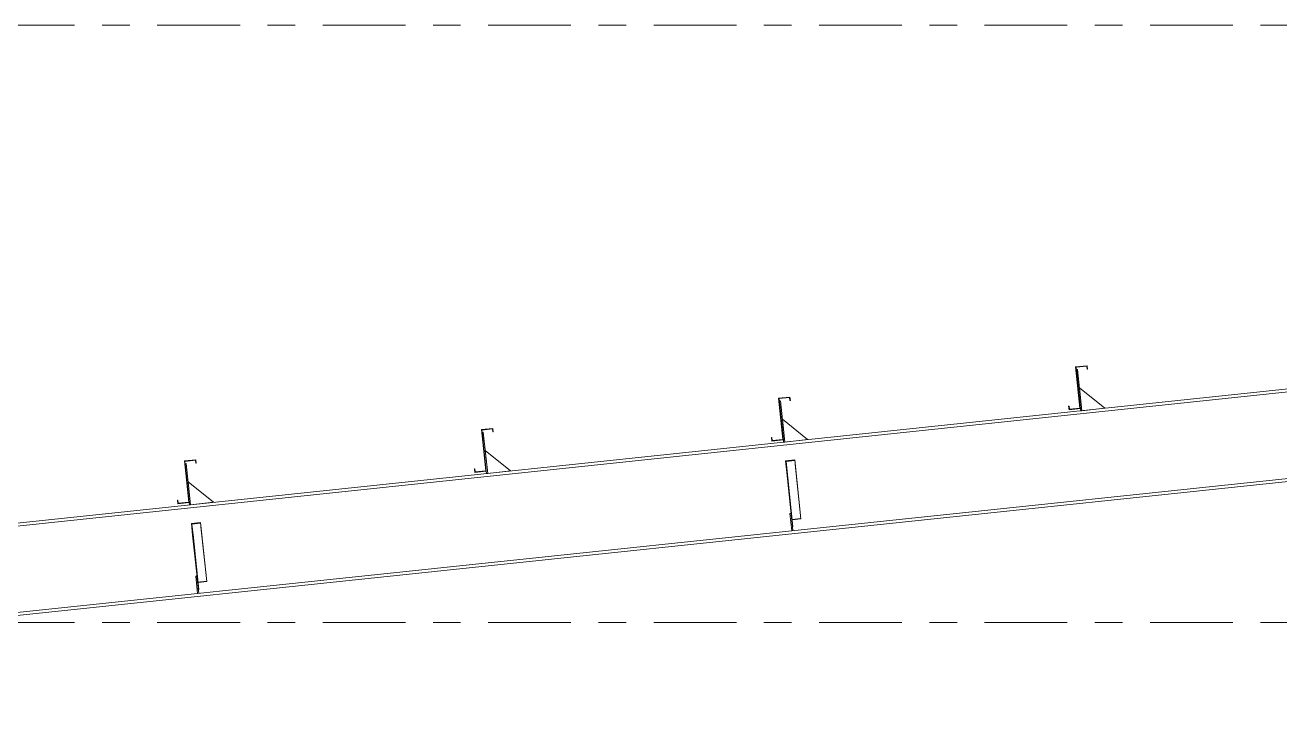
# Model space of a CAD drawing. Header units: millimetres. Extents: x -49 to 773, y -69 to 505.
# Drawn here: x 65.44 to 110.95, y 436.45 to 461.25 of the extents above; entities that cross this region are included whole.
import ezdxf

# ---------------------------------------------------------------- set-up
doc = ezdxf.new("R2010")
doc.units = ezdxf.units.MM
for name, pattern in [('XKITLINE00', [0]), ('XKITLINE02', [4, 2, -2]), ('XKITLINE03', [6, 3, -1, 1, -1])]:
    doc.linetypes.add(name, pattern=pattern)
doc.layers.add('Part', color=2, linetype='Continuous', lineweight=0)
doc.layers.add('S-grid', color=1, linetype='Continuous', lineweight=0)

# ---------------------------------------------------------------- blocks, each defined once
blk = doc.blocks.new('*A233')
at = {"layer": 'Part'}
blk.add_hatch(color=3, dxfattribs=at).paths.add_polyline_path([(71.22, 445.441), (71.634, 445.485), (71.647, 445.361), (71.632, 445.359), (71.621, 445.469), (71.236, 445.428), (71.394, 443.935), (70.98, 443.891), (70.966, 444.015), (70.981, 444.017), (70.993, 443.907), (71.377, 443.948)], flags=17)
blk = doc.blocks.new('*A234')
at = {"layer": 'Part'}
blk.add_hatch(color=3, dxfattribs=at).paths.add_polyline_path([(81.993, 446.578), (82.408, 446.621), (82.421, 446.497), (82.406, 446.496), (82.394, 446.605), (82.01, 446.564), (82.167, 445.071), (81.753, 445.027), (81.74, 445.152), (81.755, 445.153), (81.766, 445.044), (82.151, 445.084)], flags=17)
blk = doc.blocks.new('*A235')
at = {"layer": 'Part'}
blk.add_hatch(color=3, dxfattribs=at).paths.add_polyline_path([(92.767, 447.714), (93.181, 447.758), (93.194, 447.633), (93.18, 447.632), (93.168, 447.741), (92.783, 447.701), (92.941, 446.207), (92.527, 446.164), (92.514, 446.288), (92.528, 446.29), (92.54, 446.18), (92.925, 446.221)], flags=17)
blk = doc.blocks.new('*A236')
at = {"layer": 'Part'}
blk.add_hatch(color=3, dxfattribs=at).paths.add_polyline_path([(103.541, 448.85), (103.955, 448.894), (103.968, 448.77), (103.953, 448.768), (103.942, 448.878), (103.557, 448.837), (103.715, 447.344), (103.3, 447.3), (103.287, 447.424), (103.302, 447.426), (103.314, 447.316), (103.698, 447.357)], flags=17)
blk = doc.blocks.new('*A254')
at = {"layer": 'Part'}
blk.add_hatch(color=3, dxfattribs=at).paths.add_polyline_path([(71.22, 445.441), (71.634, 445.485), (71.647, 445.361), (71.632, 445.359), (71.621, 445.469), (71.236, 445.428), (71.394, 443.935), (70.98, 443.891), (70.966, 444.015), (70.981, 444.017), (70.993, 443.907), (71.377, 443.948)], flags=17)
blk = doc.blocks.new('*A258')
at = {"layer": 'Part'}
blk.add_hatch(color=3, dxfattribs=at).paths.add_polyline_path([(71.474, 443.173), (71.806, 443.208), (71.808, 443.187), (71.493, 443.153), (71.535, 442.754), (71.519, 442.753)], flags=17)
blk = doc.blocks.new('*A260')
at = {"layer": 'Part'}
blk.add_hatch(color=3, dxfattribs=at).paths.add_polyline_path([(81.993, 446.578), (82.408, 446.621), (82.421, 446.497), (82.406, 446.496), (82.394, 446.605), (82.01, 446.564), (82.167, 445.071), (81.753, 445.027), (81.74, 445.152), (81.755, 445.153), (81.766, 445.044), (82.151, 445.084)], flags=17)
blk = doc.blocks.new('*A261')
at = {"layer": 'Part'}
blk.add_hatch(color=3, dxfattribs=at).paths.add_polyline_path([(92.767, 447.714), (93.181, 447.758), (93.194, 447.633), (93.18, 447.632), (93.168, 447.741), (92.783, 447.701), (92.941, 446.207), (92.527, 446.164), (92.514, 446.288), (92.528, 446.29), (92.54, 446.18), (92.925, 446.221)], flags=17)
blk = doc.blocks.new('*A262')
at = {"layer": 'Part'}
blk.add_hatch(color=3, dxfattribs=at).paths.add_polyline_path([(103.541, 448.85), (103.955, 448.894), (103.968, 448.77), (103.953, 448.768), (103.942, 448.878), (103.557, 448.837), (103.715, 447.344), (103.3, 447.3), (103.287, 447.424), (103.302, 447.426), (103.314, 447.316), (103.698, 447.357)], flags=17)
blk = doc.blocks.new('*A268')
at = {"layer": 'Part'}
blk.add_hatch(color=3, dxfattribs=at).paths.add_polyline_path([(93.021, 445.445), (93.353, 445.48), (93.355, 445.459), (93.04, 445.426), (93.082, 445.027), (93.066, 445.025)], flags=17)
blk = doc.blocks.new('*A1085')
at = {"layer": 'S-grid', "color": 1, "linetype": 'XKITLINE03', "lineweight": 0}
blk.add_line((4.238, 461.247), (141.941, 461.247), dxfattribs=at)
blk = doc.blocks.new('*A1086')
at = {"layer": 'S-grid', "color": 1, "linetype": 'XKITLINE03', "lineweight": 0}
blk.add_line((4.238, 439.58), (355.596, 439.58), dxfattribs=at)
blk = doc.blocks.new('*A1130')
at = {"layer": 'Part', "color": 2, "linetype": 'XKITLINE00', "lineweight": 0}
for p, q in [((128.356, 449.859), (29.267, 439.407)), ((128.368, 449.751), (29.389, 439.311)), ((128.695, 446.652), (125.94, 446.361)), ((128.706, 446.544), (125.952, 446.254)), ((125.609, 446.326), (39.752, 437.27)), ((125.62, 446.219), (39.763, 437.163)), ((39.42, 437.235), (32.895, 436.547)), ((39.432, 437.128), (33.017, 436.451))]:
    blk.add_line(p, q, dxfattribs=at)
at = {"layer": 'Part', "color": 7, "linetype": 'XKITLINE02', "lineweight": 0}
for p, q in [((128.706, 446.544), (128.356, 449.859)), ((125.94, 446.361), (125.609, 446.326)), ((125.952, 446.254), (125.62, 446.219)), ((125.94, 446.361), (125.625, 446.328)), ((29.267, 439.407), (33.017, 436.451)), ((39.752, 437.27), (39.42, 437.235)), ((39.763, 437.163), (39.432, 437.128))]:
    blk.add_line(p, q, dxfattribs=at)
blk = doc.blocks.new('*A1159')
at = {"layer": 'Part', "color": 2, "linetype": 'XKITLINE00', "lineweight": 0}
for p, q in [((71.22, 445.441), (71.634, 445.485)), ((71.377, 443.948), (71.22, 445.441)), ((71.621, 445.469), (71.236, 445.428)), ((71.236, 445.428), (71.394, 443.935)), ((71.632, 445.359), (71.621, 445.469)), ((71.647, 445.361), (71.632, 445.359)), ((71.634, 445.485), (71.647, 445.361)), ((70.966, 444.015), (70.981, 444.017)), ((70.98, 443.891), (70.966, 444.015)), ((71.394, 443.935), (70.98, 443.891)), ((70.981, 444.017), (70.993, 443.907)), ((70.993, 443.907), (71.377, 443.948))]:
    blk.add_line(p, q, dxfattribs=at)
blk = doc.blocks.new('*A1160')
at = {"layer": 'Part', "color": 2, "linetype": 'XKITLINE00', "lineweight": 0}
for p, q in [((81.993, 446.578), (82.408, 446.621)), ((82.151, 445.084), (81.993, 446.578)), ((82.394, 446.605), (82.01, 446.564)), ((82.01, 446.564), (82.167, 445.071)), ((82.406, 446.496), (82.394, 446.605)), ((82.421, 446.497), (82.406, 446.496)), ((82.408, 446.621), (82.421, 446.497)), ((81.74, 445.152), (81.755, 445.153)), ((81.753, 445.027), (81.74, 445.152)), ((82.167, 445.071), (81.753, 445.027)), ((81.755, 445.153), (81.766, 445.044)), ((81.766, 445.044), (82.151, 445.084))]:
    blk.add_line(p, q, dxfattribs=at)
blk = doc.blocks.new('*A1161')
at = {"layer": 'Part', "color": 2, "linetype": 'XKITLINE00', "lineweight": 0}
for p, q in [((92.767, 447.714), (93.181, 447.758)), ((92.925, 446.221), (92.767, 447.714)), ((93.168, 447.741), (92.783, 447.701)), ((92.783, 447.701), (92.941, 446.207)), ((93.18, 447.632), (93.168, 447.741)), ((93.194, 447.633), (93.18, 447.632)), ((93.181, 447.758), (93.194, 447.633)), ((92.514, 446.288), (92.528, 446.29)), ((92.527, 446.164), (92.514, 446.288)), ((92.941, 446.207), (92.527, 446.164)), ((92.528, 446.29), (92.54, 446.18)), ((92.54, 446.18), (92.925, 446.221))]:
    blk.add_line(p, q, dxfattribs=at)
blk = doc.blocks.new('*A1162')
at = {"layer": 'Part', "color": 2, "linetype": 'XKITLINE00', "lineweight": 0}
for p, q in [((103.541, 448.85), (103.955, 448.894)), ((103.698, 447.357), (103.541, 448.85)), ((103.942, 448.878), (103.557, 448.837)), ((103.557, 448.837), (103.715, 447.344)), ((103.953, 448.768), (103.942, 448.878)), ((103.968, 448.77), (103.953, 448.768)), ((103.955, 448.894), (103.968, 448.77)), ((103.287, 447.424), (103.302, 447.426)), ((103.3, 447.3), (103.287, 447.424)), ((103.715, 447.344), (103.3, 447.3)), ((103.302, 447.426), (103.314, 447.316)), ((103.314, 447.316), (103.698, 447.357))]:
    blk.add_line(p, q, dxfattribs=at)
blk = doc.blocks.new('*A1196')
at = {"layer": 'Part', "color": 2, "linetype": 'XKITLINE00', "lineweight": 0}
for p, q in [((71.22, 445.441), (71.634, 445.485)), ((71.377, 443.948), (71.22, 445.441)), ((71.621, 445.469), (71.236, 445.428)), ((71.236, 445.428), (71.394, 443.935)), ((71.632, 445.359), (71.621, 445.469)), ((71.647, 445.361), (71.632, 445.359)), ((71.634, 445.485), (71.647, 445.361)), ((70.966, 444.015), (70.981, 444.017)), ((70.98, 443.891), (70.966, 444.015)), ((71.394, 443.935), (70.98, 443.891)), ((70.981, 444.017), (70.993, 443.907)), ((70.993, 443.907), (71.377, 443.948))]:
    blk.add_line(p, q, dxfattribs=at)
blk = doc.blocks.new('*A1222')
at = {"layer": 'Part', "color": 2, "linetype": 'XKITLINE00', "lineweight": 0}
for p, q in [((71.474, 443.173), (71.806, 443.208)), ((71.519, 442.753), (71.474, 443.173)), ((71.808, 443.187), (71.493, 443.153)), ((71.493, 443.153), (71.535, 442.754)), ((71.806, 443.208), (72.031, 441.068)), ((71.535, 442.754), (71.519, 442.753)), ((71.519, 442.753), (71.703, 441.006)), ((71.743, 440.786), (71.535, 442.754)), ((71.717, 441.035), (72.031, 441.068)), ((71.726, 440.784), (71.743, 440.786))]:
    blk.add_line(p, q, dxfattribs=at)
at = {"layer": 'Part', "color": 7, "linetype": 'XKITLINE02', "lineweight": 0}
for p, q in [((71.699, 441.046), (72.03, 441.081)), ((71.703, 441.006), (71.726, 440.784))]:
    blk.add_line(p, q, dxfattribs=at)
blk = doc.blocks.new('*A1223')
at = {"layer": 'Part', "color": 7, "linetype": 'XKITLINE02', "lineweight": 0}
for p, q in [((71.726, 440.784), (71.474, 443.173)), ((71.743, 440.786), (71.493, 443.153)), ((72.031, 441.068), (71.806, 443.208)), ((71.699, 441.046), (72.03, 441.081)), ((71.717, 441.035), (72.031, 441.068)), ((71.726, 440.784), (71.743, 440.786))]:
    blk.add_line(p, q, dxfattribs=at)
blk = doc.blocks.new('*A1224')
at = {"layer": 'Part', "color": 2, "linetype": 'XKITLINE00', "lineweight": 0}
for p, q in [((71.287, 445.348), (71.245, 445.343)), ((71.444, 443.856), (71.287, 445.348)), ((71.394, 443.935), (71.403, 443.852))]:
    blk.add_line(p, q, dxfattribs=at)
at = {"layer": 'Part', "color": 7, "linetype": 'XKITLINE02', "lineweight": 0}
for p, q in [((71.245, 445.343), (71.394, 443.935)), ((71.403, 443.852), (71.444, 443.856))]:
    blk.add_line(p, q, dxfattribs=at)
blk = doc.blocks.new('*A1225')
at = {"layer": 'Part', "color": 2, "linetype": 'XKITLINE00', "lineweight": 0}
blk.add_line((71.357, 444.685), (72.273, 443.944), dxfattribs=at)
at = {"layer": 'Part', "color": 7, "linetype": 'XKITLINE02', "lineweight": 0}
for p, q in [((71.444, 443.856), (71.357, 444.685)), ((72.273, 443.944), (71.444, 443.856))]:
    blk.add_line(p, q, dxfattribs=at)
blk = doc.blocks.new('*A1226')
at = {"layer": 'Part', "color": 2, "linetype": 'XKITLINE00', "lineweight": 0}
for p, q in [((71.634, 441.262), (71.675, 441.266)), ((71.699, 440.64), (71.634, 441.262)), ((71.703, 441.006), (71.741, 440.645))]:
    blk.add_line(p, q, dxfattribs=at)
at = {"layer": 'Part', "color": 7, "linetype": 'XKITLINE02', "lineweight": 0}
for p, q in [((71.675, 441.266), (71.703, 441.006)), ((71.686, 440.764), (71.728, 440.769)), ((71.741, 440.645), (71.699, 440.64))]:
    blk.add_line(p, q, dxfattribs=at)
blk = doc.blocks.new('*A1227')
at = {"layer": 'Part', "color": 7, "linetype": 'XKITLINE02', "lineweight": 0}
for p, q in [((71.675, 441.266), (71.634, 441.262)), ((71.634, 441.262), (71.699, 440.64)), ((71.741, 440.645), (71.675, 441.266)), ((71.686, 440.764), (71.728, 440.769)), ((71.699, 440.64), (71.741, 440.645))]:
    blk.add_line(p, q, dxfattribs=at)
blk = doc.blocks.new('*A1236')
at = {"layer": 'Part', "color": 2, "linetype": 'XKITLINE00', "lineweight": 0}
for p, q in [((81.993, 446.578), (82.408, 446.621)), ((82.151, 445.084), (81.993, 446.578)), ((82.394, 446.605), (82.01, 446.564)), ((82.01, 446.564), (82.167, 445.071)), ((82.406, 446.496), (82.394, 446.605)), ((82.421, 446.497), (82.406, 446.496)), ((82.408, 446.621), (82.421, 446.497)), ((81.74, 445.152), (81.755, 445.153)), ((81.753, 445.027), (81.74, 445.152)), ((82.167, 445.071), (81.753, 445.027)), ((81.755, 445.153), (81.766, 445.044)), ((81.766, 445.044), (82.151, 445.084))]:
    blk.add_line(p, q, dxfattribs=at)
blk = doc.blocks.new('*A1237')
at = {"layer": 'Part', "color": 2, "linetype": 'XKITLINE00', "lineweight": 0}
for p, q in [((92.767, 447.714), (93.181, 447.758)), ((92.925, 446.221), (92.767, 447.714)), ((93.168, 447.741), (92.783, 447.701)), ((92.783, 447.701), (92.941, 446.207)), ((93.18, 447.632), (93.168, 447.741)), ((93.194, 447.633), (93.18, 447.632)), ((93.181, 447.758), (93.194, 447.633)), ((92.514, 446.288), (92.528, 446.29)), ((92.527, 446.164), (92.514, 446.288)), ((92.941, 446.207), (92.527, 446.164)), ((92.528, 446.29), (92.54, 446.18)), ((92.54, 446.18), (92.925, 446.221))]:
    blk.add_line(p, q, dxfattribs=at)
blk = doc.blocks.new('*A1238')
at = {"layer": 'Part', "color": 2, "linetype": 'XKITLINE00', "lineweight": 0}
for p, q in [((103.541, 448.85), (103.955, 448.894)), ((103.698, 447.357), (103.541, 448.85)), ((103.942, 448.878), (103.557, 448.837)), ((103.557, 448.837), (103.715, 447.344)), ((103.953, 448.768), (103.942, 448.878)), ((103.968, 448.77), (103.953, 448.768)), ((103.955, 448.894), (103.968, 448.77)), ((103.287, 447.424), (103.302, 447.426)), ((103.3, 447.3), (103.287, 447.424)), ((103.715, 447.344), (103.3, 447.3)), ((103.302, 447.426), (103.314, 447.316)), ((103.314, 447.316), (103.698, 447.357))]:
    blk.add_line(p, q, dxfattribs=at)
blk = doc.blocks.new('*A1244')
at = {"layer": 'Part', "color": 7, "linetype": 'XKITLINE02', "lineweight": 0}
for p, q in [((93.222, 443.539), (93.181, 443.534)), ((93.181, 443.534), (93.247, 442.913)), ((93.288, 442.917), (93.222, 443.539)), ((93.233, 443.037), (93.275, 443.042)), ((93.247, 442.913), (93.288, 442.917))]:
    blk.add_line(p, q, dxfattribs=at)
blk = doc.blocks.new('*A1245')
at = {"layer": 'Part', "color": 2, "linetype": 'XKITLINE00', "lineweight": 0}
for p, q in [((82.06, 446.484), (82.019, 446.48)), ((82.218, 444.992), (82.06, 446.484)), ((82.167, 445.071), (82.176, 444.988))]:
    blk.add_line(p, q, dxfattribs=at)
at = {"layer": 'Part', "color": 7, "linetype": 'XKITLINE02', "lineweight": 0}
for p, q in [((82.019, 446.48), (82.167, 445.071)), ((82.176, 444.988), (82.218, 444.992))]:
    blk.add_line(p, q, dxfattribs=at)
blk = doc.blocks.new('*A1246')
at = {"layer": 'Part', "color": 2, "linetype": 'XKITLINE00', "lineweight": 0}
blk.add_line((82.13, 445.821), (83.046, 445.08), dxfattribs=at)
at = {"layer": 'Part', "color": 7, "linetype": 'XKITLINE02', "lineweight": 0}
for p, q in [((82.218, 444.992), (82.13, 445.821)), ((83.046, 445.08), (82.218, 444.992))]:
    blk.add_line(p, q, dxfattribs=at)
blk = doc.blocks.new('*A1247')
at = {"layer": 'Part', "color": 2, "linetype": 'XKITLINE00', "lineweight": 0}
for p, q in [((93.181, 443.534), (93.222, 443.539)), ((93.247, 442.913), (93.181, 443.534)), ((93.25, 443.279), (93.288, 442.917))]:
    blk.add_line(p, q, dxfattribs=at)
at = {"layer": 'Part', "color": 7, "linetype": 'XKITLINE02', "lineweight": 0}
for p, q in [((93.222, 443.539), (93.25, 443.279)), ((93.233, 443.037), (93.275, 443.042)), ((93.288, 442.917), (93.247, 442.913))]:
    blk.add_line(p, q, dxfattribs=at)
blk = doc.blocks.new('*A1248')
at = {"layer": 'Part', "color": 7, "linetype": 'XKITLINE02', "lineweight": 0}
for p, q in [((93.273, 443.057), (93.021, 445.445)), ((93.29, 443.059), (93.04, 445.426)), ((93.579, 443.341), (93.353, 445.48)), ((93.246, 443.319), (93.577, 443.354)), ((93.264, 443.307), (93.579, 443.341)), ((93.273, 443.057), (93.29, 443.059))]:
    blk.add_line(p, q, dxfattribs=at)
blk = doc.blocks.new('*A1249')
at = {"layer": 'Part', "color": 2, "linetype": 'XKITLINE00', "lineweight": 0}
for p, q in [((93.021, 445.445), (93.353, 445.48)), ((93.066, 445.025), (93.021, 445.445)), ((93.04, 445.426), (93.355, 445.459)), ((93.29, 443.059), (93.04, 445.426)), ((93.353, 445.48), (93.579, 443.341)), ((93.066, 445.025), (93.082, 445.027)), ((93.066, 445.025), (93.25, 443.279)), ((93.264, 443.307), (93.579, 443.341)), ((93.273, 443.057), (93.29, 443.059))]:
    blk.add_line(p, q, dxfattribs=at)
at = {"layer": 'Part', "color": 7, "linetype": 'XKITLINE02', "lineweight": 0}
for p, q in [((93.246, 443.319), (93.577, 443.354)), ((93.25, 443.279), (93.273, 443.057))]:
    blk.add_line(p, q, dxfattribs=at)
blk = doc.blocks.new('*A1250')
at = {"layer": 'Part', "color": 2, "linetype": 'XKITLINE00', "lineweight": 0}
blk.add_line((92.904, 446.958), (93.82, 446.216), dxfattribs=at)
at = {"layer": 'Part', "color": 7, "linetype": 'XKITLINE02', "lineweight": 0}
for p, q in [((92.991, 446.129), (92.904, 446.958)), ((93.82, 446.216), (92.991, 446.129))]:
    blk.add_line(p, q, dxfattribs=at)
blk = doc.blocks.new('*A1251')
at = {"layer": 'Part', "color": 2, "linetype": 'XKITLINE00', "lineweight": 0}
for p, q in [((92.834, 447.621), (92.792, 447.616)), ((92.991, 446.129), (92.834, 447.621)), ((92.941, 446.207), (92.95, 446.124))]:
    blk.add_line(p, q, dxfattribs=at)
at = {"layer": 'Part', "color": 7, "linetype": 'XKITLINE02', "lineweight": 0}
for p, q in [((92.792, 447.616), (92.941, 446.207)), ((92.95, 446.124), (92.991, 446.129))]:
    blk.add_line(p, q, dxfattribs=at)
blk = doc.blocks.new('*A1257')
at = {"layer": 'Part', "color": 2, "linetype": 'XKITLINE00', "lineweight": 0}
for p, q in [((103.607, 448.757), (103.566, 448.753)), ((103.765, 447.265), (103.607, 448.757)), ((103.715, 447.344), (103.723, 447.261))]:
    blk.add_line(p, q, dxfattribs=at)
at = {"layer": 'Part', "color": 7, "linetype": 'XKITLINE02', "lineweight": 0}
for p, q in [((103.566, 448.753), (103.715, 447.344)), ((103.723, 447.261), (103.765, 447.265))]:
    blk.add_line(p, q, dxfattribs=at)
blk = doc.blocks.new('*A1258')
at = {"layer": 'Part', "color": 2, "linetype": 'XKITLINE00', "lineweight": 0}
blk.add_line((104.593, 447.353), (103.677, 448.094), dxfattribs=at)
at = {"layer": 'Part', "color": 7, "linetype": 'XKITLINE02', "lineweight": 0}
for p, q in [((103.677, 448.094), (103.765, 447.265)), ((103.765, 447.265), (104.593, 447.353))]:
    blk.add_line(p, q, dxfattribs=at)

msp = doc.modelspace()

# ---------------------------------------------------------------- block references
at = {"lineweight": 0}
for name in ['*A1085', '*A1130', '*A236', '*A262', '*A1162', '*A1238', '*A1257', '*A1258', '*A235', '*A261', '*A1161', '*A1237', '*A1251', '*A1250', '*A234', '*A260', '*A1160', '*A1236', '*A1245', '*A1246', '*A233', '*A254', '*A1159', '*A1196', '*A1224', '*A268', '*A1248', '*A1249', '*A1225', '*A1244', '*A1247', '*A258', '*A1222', '*A1223', '*A1086', '*A1226', '*A1227']:
    msp.add_blockref(name, (0, 0), dxfattribs=at)

doc.saveas('drawing.dxf')
